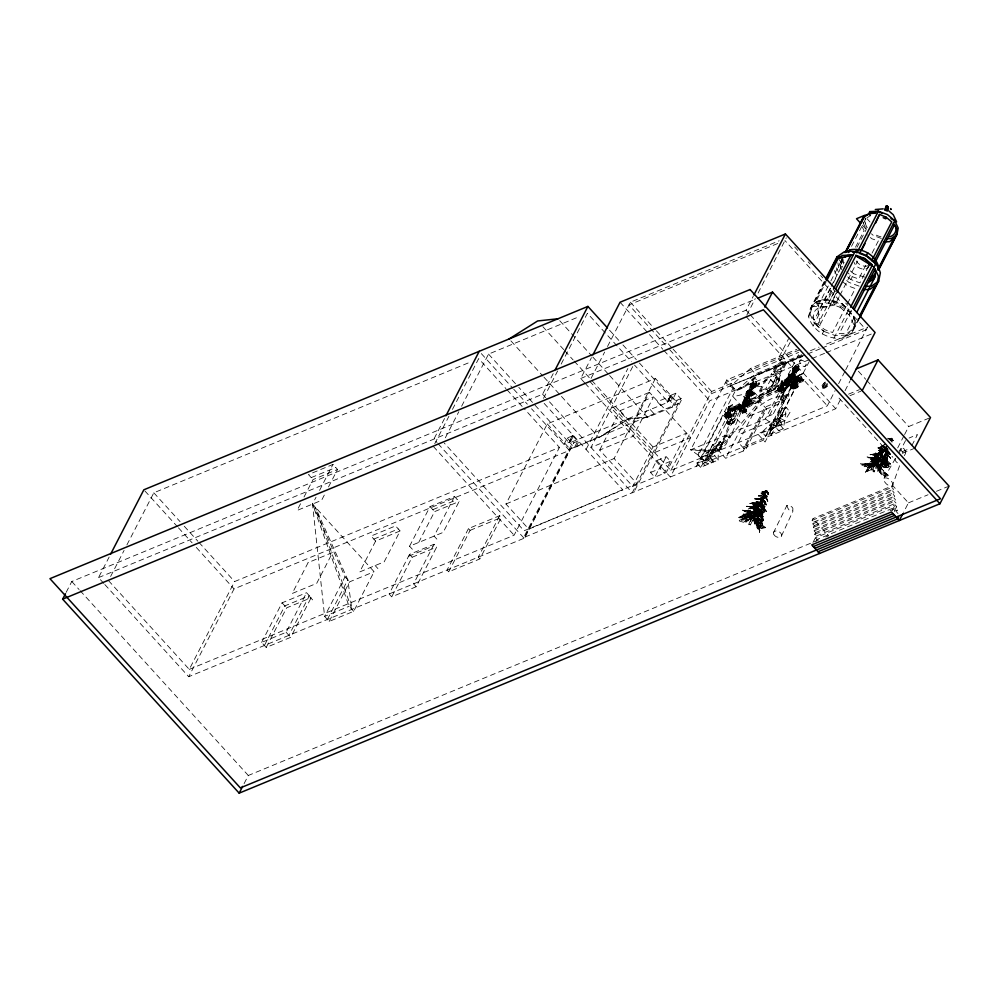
<?xml version="1.0" encoding="UTF-8"?>
<svg xmlns="http://www.w3.org/2000/svg" width="999" height="999" viewBox="0 0 999 999"><rect width="100%" height="100%" fill="white"/><g stroke="black" fill="none" stroke-linecap="round" stroke-linejoin="round"><path stroke-width="0.75" stroke-dasharray="5 3.75" d="M754.52 519.443L754.52 515.521M718.169 460.064L718.244 450.049L722.227 444.018L720.291 441.57L712.874 444.63L708.89 450.661L696.965 463.074L700.399 467.395L718.169 460.064L714.735 455.744L716.295 447.602L720.291 441.57M878.87 469.642L879.595 460.039L877.284 458.416L872.439 457.23L879.595 460.039L881.892 464.523L881.13 463.886L881.692 468.181L880.469 467.02L879.595 460.039L867.045 456.918L871.877 459.952L875.986 459.115M879.832 471.578L879.857 469.505M759.29 526.86L759.565 532.467L757.592 524.425L755.182 520.142L756.305 525.874L757.592 524.425L753.583 516.595L754.332 522.215L754.819 518.968L754.07 520.854M756.343 515.109L756.43 511.638M794.355 387.799L788.248 381.206L788.636 380.07L803.933 379.62L803.046 381.343L732.092 410.901L728.396 406.843L728.771 406.131L732.529 410.052L736.275 408.579L735.901 409.29L732.092 410.901L733.641 407.804L802.234 373.751L801.023 376.111L732.529 410.052M770.004 434.24L770.192 428.633A3.609 2.398 27.3 0 1 770.454 425.112A3.609 2.398 27.3 0 1 775.249 426.548L778.558 430.706M886.163 463.136L886.325 467.569L884.977 461.301L883.241 457.954L883.99 462.437L884.977 461.301L882.092 455.194L882.592 459.59L882.979 457.043L882.404 458.529M762.412 516.196L763.261 520.666L760.664 516.658L761.138 514.572L757.592 508.853L761.151 510.926L758.116 509.527M878.021 466.945L878.208 463.099M887.462 455.407L887.162 461.101L885.201 456.643L885.676 455.594L884.19 449.687L878.034 447.652L879.957 449.213L880.981 448.988C887.412 450.112 891.058 462.874 883.628 449.562M761.613 520.666L762.612 525.749L759.527 521.166L760.064 518.781L755.831 512.237L749.6 514.235L747.452 513.311L751.947 511.813L755.706 512.487L757.155 517.22L757.13 514.223L756.767 516.021M890.271 439.448L890.571 440.172L891.258 438.149L893.356 440.696L891.283 438.274M756.468 513.011L760.152 514.722L755.831 512.237L755.469 522.127M761.213 505.656L761.5 501.798L761.213 505.656L760.589 504.233L762.212 499.9L759.715 501.848L762.212 499.9L762.774 503.596L762.274 499.775L759.252 502.222L762.062 500.362L762.387 505.157L761.588 504.345L762.274 499.775L760.676 504.158L756.68 507.155L754.782 506.193M764.984 493.256L765.034 492.544M882.866 459.215L885.114 463.199L885.226 461.838L887.274 464.223L890.584 463.973C889.222 464.048 876.335 448.851 884.702 457.53L883.915 457.267L890.584 463.973L885.301 460.901L882.154 455.069L882.604 460.527L882.579 455.844M753.271 514.51L753.546 511.163L751.96 512.624L749.799 512.537L750.087 513.823L749.325 513.748L753.646 516.483L755.843 516.246L754.769 515.646L755.444 513.811L753.908 513.848L753.646 516.483L753.271 514.51L750.411 512.712M760.676 504.158L762.062 508.878L761.588 504.345L762.062 508.878L759.877 506.78L760.064 504.483L759.178 504.945L760.202 501.885M889.572 438.436L890.571 438.798L890.871 440.971L891.058 440.172M756.38 514.822L756.53 513.299M758.041 511.126L758.166 509.777M877.122 460.564L877.472 464.148L883.79 471.053L882.779 470.954L877.397 464.073L872.027 463.211L873.526 464.198L877.759 464.298L878.121 462.425L874.1 456.905L872.002 458.903L877.472 464.148L872.065 467.894L876.273 464.46M758.366 512.175L758.678 510.589L763.261 520.666L761.55 513.911L757.592 508.853L757.13 517.494M885.214 450.037L886.038 449.238L886.313 452.51L885.326 452.984L885.901 447.814L885.052 450.774L885.976 449.887L885.626 456.918L886.787 454.046M752.609 380.045C753.82 375.137 761.775 383.454 758.466 385.139C756.206 386.351 750.349 380.607 754.582 378.571M782.529 399.9L780.419 407.23L763.411 440.184L743.693 448.326L764.947 407.155L782.529 399.9L784.19 401.723L749.013 416.246L739.51 405.794L736.313 409.752L733.141 414.885L718.643 450.599L759.602 401.298L766.608 408.978L745.354 450.149L725.636 458.291L718.194 450.112L690.721 449.8L726.785 379.932L801.46 349.101M878.308 469.692L881.43 474.825L881.605 473.089L884.465 476.211L889.16 475.986L882.779 470.954L889.16 475.986L881.717 471.915L877.347 464.385L877.909 471.353L877.921 465.384M755.581 512.724L751.598 516.508L755.506 512.574L750.786 512.325L747.389 512.937L755.581 512.724L749.075 514.535L741.37 514.885L745.529 516.67L752.572 513.561L747.564 516.683L748.875 515.422M763.76 499.013L763.074 497.589L761.363 497.552L763.76 499.013L763.049 497.889L762.774 498.813L760.701 497.864L762.774 498.813M771.066 430.382L778.333 423.788L782.692 415.359L781.43 409.24L777.397 423.701L784.802 420.641L786.25 407.255L781.43 409.24L765.471 436.113L762.162 431.955L775.074 419.742L777.397 423.701L765.471 436.113L783.241 428.771L784.802 420.641L790.097 412.3L786.25 407.255L779.457 417.932L737.637 435.04M885.326 452.984L885.976 449.887M764.472 497.714L764.759 498.364L764.46 495.541L762.649 498.426L761.775 498.426L764.31 495.492L763.586 499.85C761.937 496.865 766.408 495.005 764.647 495.941M887.462 456.143L887.611 454.77C882.479 450.312 886.625 449.65 881.38 454.87L881.618 453.196L878.833 455.969L878.77 454.42L883.778 451.923L887.462 456.143L885.039 452.609M762.749 493.456L762.574 494.942C767.382 493.369 764.51 494.992 760.788 492.969L762 494.043L764.173 494.105L764.372 493.019L766.882 491.371L764.959 490.859L766.658 491.545L762.574 494.942L764.148 492.669C766.97 490.971 767.344 490.521 764.872 492.744L766.245 491.533L763.985 491.745L766.583 491.433L764.51 491.471L762.749 493.456L763.686 493.344M754.769 522.365L754.57 524.088L753.371 516.933L759.939 523.114L753.333 517.082L758.216 524.275L765.646 527.647L761.238 528.346L758.229 525.474L758.241 527.26L754.769 522.365L753.983 518.044M879.432 459.428L879.295 460.614L881.593 456.955C880.619 454.857 876.26 457.742 874.625 458.304L875.798 458.691L881.468 456.406L879.432 459.428L876.011 461.65L881.468 456.406M877.859 460.239L870.778 462.262L866.87 464.672L871.415 465.621L874.262 462.774L879.844 459.552L877.222 464.21L879.969 460.189C878.895 457.767 873.838 460.839 871.915 461.413L873.288 461.863L879.844 459.552L878.97 459.128M882.005 454.195L882.242 452.697M761.226 504.383L763.673 505.556L764.397 507.242L766.545 507.679L760.152 503.896L754.944 503.533L753.234 504.782L749.462 503.683C754.033 501.56 768.194 506.456 761.113 503.746L757.492 505.044L755.719 507.942L757.567 507.629L760.264 503.683L758.141 502.559L759.527 503.796M888.685 451.273L890.621 454.695L888.099 454.07L888.361 452.397M766.37 498.201L767.806 501.186L764.397 495.666L765.084 497.377M886.076 447.115L885.489 450.524L886.538 447.452M885.988 449.737L886.75 452.884L887.174 450.399M842.482 258.291L841.595 263.199L843.081 266.371M762.649 498.426L760.826 501.323L762.861 500.524L763.91 496.928L764.01 498.788M760.464 503.284L762.649 507.217L762.649 510.314L760.464 503.284L764.472 507.567L760.464 503.284L761.163 508.366L761.65 507.692M886.363 451.311L886.837 448.851L887.399 451.423L890.621 454.695L888.123 451.098M811.4 308.554L810.464 313.311L814.135 320.217L830.569 288.374M859.752 317.832L852.035 332.779L844.779 337.837C829.769 340.684 813.036 331.83 808.641 316.858L810.314 308.554L824.337 281.368M808.641 316.858L811.712 305.844L818.968 300.786C833.978 297.939 850.711 306.793 855.107 321.765L853.433 330.07L846.178 335.127L844.779 337.837M811.126 309.927L811.75 306.83L825.037 281.069M841.857 269.693L840.134 266.034L841.445 259.503L842.619 267.195M842.282 259.503L842.07 260.677M852.035 332.779L855.107 321.765M763.261 498.551L762.861 500.524L763.91 496.928L760.826 501.323L763.91 496.416M761.138 514.572L760.376 515.859L757.592 508.853L759.64 512.762L758.978 512.237L759.54 516.071L758.466 515.097L757.592 508.853L754.607 513.761L755.656 513.523L757.592 508.853M880.831 448.389L884.402 450.711L883.753 453.946L884.44 453.608L885.151 457.642L885.676 455.594L887.162 461.101L885.576 453.371M767.157 493.231L766.832 490.946L768.443 495.654L766.708 491.183L769.068 493.406L766.832 490.946L768.443 495.654L768.219 492.832L766.708 491.183L767.494 494.23L767.332 492.407M761.5 501.798L759.577 506.705L759.415 505.107M795.266 387.187L794.555 385.589L792.956 385.065M885.663 452.822L886.101 450.849M760.339 522.365L760.739 520.641M766.345 496.366L767.282 497.09L766.907 495.779L764.622 494.567L766.608 496.903L764.772 494.942L766.907 495.779L764.772 494.942M879.944 455.107L880.269 453.671M761.35 517.707L761.7 516.196M750.611 519.792L750.249 521.253L753.783 517.07C752.771 514.298 746.802 517.282 744.555 517.682L746.028 518.256L753.708 516.358L750.611 519.792L745.841 522.015L750.624 517.744L753.708 516.358M760.289 501.336L761.475 501.111L756.68 507.155L758.079 506.106M753.683 517.657L752.784 521.041L755.369 517.957L757.542 525.986L755.768 512.362L752.497 517.957L753.683 517.657L755.768 512.362L760.589 518.056L762.612 525.749L760.064 518.781L757.579 515.234L759.178 520.242L760.064 518.781M753.808 519.492L754.245 517.869M882.229 457.455L882.567 456.181M883.066 452.16L880.369 451.985L876.66 453.296L877.684 453.558L875.261 454.907L874.537 457.629L878.183 456.431L878.77 454.42L874.537 457.629L878.383 453.733L883.778 451.923L880.319 449.538L880.019 450.287M878.034 453.871L882.03 455.319L877.846 456.555L878.471 456.019L874.587 455.819L875.723 454.957L882.03 455.319L875.349 453.047L882.03 455.319M882.641 453.521L882.954 452.335M885.501 446.928L884.902 449.15L886.85 448.301M707.467 459.353L729.832 415.971L729.07 412.949L707.13 455.469C710.714 462.212 699.937 460.639 696.965 463.074L707.167 459.74L710.564 457.467L716.295 447.602L718.244 450.049L701.086 457.18L690.721 449.8L765.396 418.956L800.049 351.81M731.78 414.597L729.158 415.671L728.146 418.069L725.037 414.66L725.774 413.224L729.27 411.838L732.13 415.297L731.393 416.72L728.146 418.069M746.216 409.765L743.581 410.851L742.569 413.249L739.46 409.827L740.197 408.404L743.706 407.018L746.565 410.477L745.828 411.9L742.569 413.249M750.499 399.525L747.751 396.803L747.015 398.239L750.112 401.66L750.861 400.224L750.499 399.525L747.876 400.599L746.852 403.421L743.181 399.4L747.514 391.945L750.049 391.071L746.44 398.052M784.627 389.223L782.005 390.309L780.993 392.694L777.884 389.285L778.621 387.849L782.13 386.463L784.989 389.922L784.252 391.358L780.993 392.694M785.451 379.608L784.327 382.205L788.086 386.388L791.358 384.627L791.745 382.492L789.11 383.579L788.099 385.964L784.989 382.555L789.297 374.213M755.656 513.523L754.807 516.508L757.117 513.811L758.853 520.904L758.466 515.097L758.853 520.904L756.118 515.496M886.051 448.414L888.049 450.624L885.901 447.814L886.987 452.36L885.626 456.918L885.264 453.583L886.313 452.51M871.877 459.952L873.376 461.301L879.595 460.039L876.223 468.456L878.933 465.509L880.793 473.526L880.469 467.02L880.793 473.526L877.746 467.37M786.925 505.407C790.072 517.619 798.713 506.218 786.925 505.407L773.676 532.23M749.038 395.129L751.847 393.968L752.322 391.883L750.062 392.807L749.013 395.479L746.053 392.22L749.725 390.147L752.684 393.394L749.013 395.479M753.346 386.788L747.739 397.265L745.104 398.351L747.564 393.594L750.187 392.507L751.31 389.897M792.557 372.864L788.973 380.244L786.35 381.318L788.86 384.078L791.483 382.992M788.86 384.078L792.719 376.398L794.979 375.462L790.521 385.389L793.631 388.798L796.877 387.45L797.264 385.314M790.521 385.389L793.768 384.041L794.505 382.605L798.176 386.638L793.98 388.511L790.871 385.09L794.13 383.753L798.451 374.987M760.589 510.988L763.423 512.962L762.687 511.713L764.585 512.462L765.359 510.102L761.787 509.478L765.359 510.102L762.187 510.876L757.879 507.742L761.987 509.727C737.824 502.235 760.264 505.856 761.238 512.287L758.628 508.279M753.845 506.368L755.981 505.506L758.94 508.666L753.758 507.192L753.845 506.368L751.835 507.692M895.466 458.391L884.028 478.246C883.166 482.355 888.273 486.6 892.219 486.188L900.636 462.812M761.113 503.746L756.48 505.007L757.766 503.871L753.958 504.695L754.944 503.533L749.462 503.683L754.944 502.497L758.266 502.972M757.592 524.425L756.618 526.96L759.565 532.467L758.453 523.826L753.583 516.595L758.691 520.279L754.233 517.557M787.424 385.202L780.132 399.45L781.38 400.824A6.868 2.522 -42.3 0 0 787.15 398.451L789.023 394.792L788.311 394.006L793.431 384.103L792.894 383.516A4.258 1.536 -41.8 0 0 791.782 381.805A4.258 1.536 -41.8 0 0 787.424 385.202L780.132 399.45A6.868 2.522 -42.3 0 0 785.888 397.078L794.954 379.295L796.653 378.596L794.492 382.38M884.977 461.301L884.202 463.274L886.325 467.569L885.589 460.776L882.092 455.194L885.751 457.917L882.554 455.931M704.944 465.522L701.498 461.201L708.616 464.011L704.919 460.676L708.89 450.661L716.295 447.602L707.167 459.74L711.937 462.637M775.786 377.46L776.173 376.498A3.571 1.311 -42.3 0 0 774.662 375.724A3.571 1.311 -42.3 0 0 771.328 378.496L765.883 388.549L768.93 391.895L774.4 389.647L778.995 380.744L775.786 377.46L778.995 380.744M778.833 380.806L779.22 379.845A3.571 1.311 -42.3 0 0 777.709 379.083A3.571 1.311 -42.3 0 0 774.387 381.843L768.93 391.895M781.967 416.283L779.457 417.932L779.932 424.612L757.629 433.828L765.072 442.008L782.08 409.041L784.277 400.761A28.172 10.327 -42.3 0 0 750.124 414.872L742.644 425.337L725.636 458.291M757.392 528.409L758.116 526.585M884.615 455.469L885.239 453.896M761.725 504.258L762.324 502.772M895.116 458.653C894.542 461.151 898.101 464.348 900.461 463.236M900.324 448.551C908.228 463.673 905.993 440.397 899.025 451.086M884.752 464.398L885.339 462.974M802.821 373.913L803.508 372.265M886.75 452.884L887.137 452.01L888.099 454.07M781.418 536.151L793.094 510.801M758.179 512.187L758.703 511.076L753.895 506.343L753.546 509.128L755.719 509.54L756.018 511.875L759.327 512.724L756.143 511.688M761.163 508.016L761.563 507.18M750.349 524.975L766.92 490.684L748.663 524.038L750.349 524.975L748.663 524.038M886.288 446.478L872.951 470.866L874 472.028L886.762 446.74M765.072 409.615L743.268 451.011M761.65 496.191L762.699 496.441L765.022 494.455L758.391 495.891L761.65 496.191L763.174 494.88M729.595 424.962L726.373 422.552L733.166 409.078A4.258 1.561 -42.3 0 1 737.612 405.007A4.258 1.561 -42.3 0 1 739.135 406.618L741.108 408.778L734.103 422.34L731.63 424.125A5.582 2.048 -42.3 0 1 729.595 424.962M741.108 408.778A4.258 1.561 -42.3 0 0 739.585 407.18A4.258 1.561 -42.3 0 0 735.139 411.238L728.308 424.775L726.373 422.552L730.631 420.192L728.308 424.775L726.373 422.552M793.431 384.103A4.258 1.561 -42.3 0 0 791.907 382.492A4.258 1.561 -42.3 0 0 787.462 386.563L782.492 396.416L783.216 397.202L781.38 400.824M877.597 463.911L875.299 468.444L875.199 467.382L871.378 470.079L871.353 468.256L879.245 462.425L881.505 462.987L888.298 467.607L883.566 467.07L882.879 465.659L877.597 463.911L869.804 464.647L880.531 464.235L888.298 467.607L882.879 465.659L885.176 467.782L880.781 465.896L881.218 467.033L877.597 463.911L867.569 468.606M746.79 315.172L755.269 298.589M758.091 293.057L786.313 237.812M589.622 381.168L670.866 470.442L827.334 405.831L835.102 390.621M838.623 383.716L844.979 371.278M845.691 369.892L867.557 327.098L824.737 344.78M66.159 592.37L71.778 581.505L755.219 299.263M103.771 583.366L98.526 577.609L109.141 557.03M110.614 576.485L124.076 550.424M126.898 544.93L153.821 492.794L471.478 361.613M108.491 580.606L189.273 669.38L234.603 581.568L559.452 447.415L523.776 408.216M104.82 584.527L188.724 676.723L234.053 588.911L569.418 450.424L531.518 408.778M300.549 503.758L297.078 510.464L321.591 500.349L325.05 493.631M304.008 497.04L313.024 479.582L337.525 469.468L332.954 464.435L308.454 474.562L313.024 479.582M353.683 611.313L349.113 606.293L312.512 504.033L374.113 571.728L353.683 611.313L329.183 621.44L324.6 616.408L312.512 504.033L316.046 497.202M319.568 490.384L332.954 464.435M328.521 486.925L337.525 469.468M261.626 642.419L282.068 602.822L306.568 592.707L311.139 597.727L290.709 637.325L266.196 647.439L261.626 642.419L286.126 632.305L306.568 592.707M264.41 645.479L284.84 605.881L309.34 595.766L288.911 635.352M266.196 647.439L286.638 607.854L311.139 597.727M312.512 504.033L345.042 576.823L324.6 616.408L349.113 606.293M327.385 619.467L347.814 579.87L315.297 507.092L351.885 609.353L347.814 579.87M244.093 783.628L248.301 775.474L812.861 542.332M329.183 621.44L349.613 581.843L374.113 571.728M375.624 541.071L359.677 571.952L384.178 561.838L400.124 530.944L395.554 525.924L371.041 536.038L375.624 541.071L400.124 530.944M444.518 418.531L433.891 439.11L437.025 442.545M434.752 443.718L448.926 416.271M452.46 409.415L478.658 358.641L505.944 388.623M445.342 437.799L458.791 411.725M461.625 406.243L488.536 354.108L579.045 316.72M409.59 546.203L430.02 506.605L454.52 496.478L459.103 501.51L443.156 532.392L409.59 546.203L412.362 549.25M409.528 554.383L389.098 593.98L391.695 596.84L416.196 586.725L436.638 547.127L434.028 544.268L409.528 554.383L412.137 557.242L391.695 596.84M418.656 542.507L434.59 511.625L459.103 501.51M454.52 496.478L434.09 536.076L436.863 539.135M434.028 544.268L413.598 583.866L416.196 586.725M468.481 528.583L447.077 570.042L448.701 571.815L479.857 558.941L501.261 517.482L499.65 515.709L468.481 528.583L470.092 530.357L448.701 571.815M98.526 577.609L542.582 394.23L553.196 373.651M543.468 398.351L557.642 370.916M561.176 364.048L587.387 313.286L631.405 361.65M499.65 515.709L478.246 557.167L479.857 558.941M655.406 378.484L614.085 458.541L636.937 483.666L528.783 529.145L505.944 504.008L547.265 423.951L655.406 378.484L678.246 403.621L570.104 449.088L524.1 538.236L188.724 676.723M584.827 383.017L580.706 378.484L591.445 357.692M591.058 378.396L604.645 352.06M607.504 346.516L630.369 302.21L779.17 240.771M189.273 669.38L514.123 535.227L559.452 447.415M572.752 435.751L567.245 438.024L563.948 444.405L569.467 442.132L572.752 435.751L577.684 441.171L574.4 447.552L569.467 442.132M572.165 435.989L568.868 442.382L518.793 387.35M573.289 436.326L569.992 442.719L667.657 402.385L670.903 396.091M576.098 446.853L579.395 440.459L572.177 443.444L523.563 537.637L835.726 408.728L840.733 399.026M525.262 536.938L573.876 442.744M586.076 449.463L627.859 368.519M632.742 366.546L590.996 447.44L629.133 431.693L649.437 392.332L690.684 437.662L652.559 453.409L611.313 408.079L649.437 392.332M599.7 450.062L620.017 410.701L653.558 396.853L633.241 436.213L599.7 450.062L632.729 486.338L666.258 472.49L686.575 433.141L653.034 446.99L632.729 486.338M667.657 402.385L667.12 401.798L670.366 395.517L675.873 393.231L680.806 398.651L632.242 492.757L546.703 398.763M670.966 395.267L667.719 401.561L634.515 365.072M667.12 401.798L672.627 399.525L675.873 393.231M672.052 407.217L675.299 400.936L682.517 397.952L633.94 492.057M676.997 400.224L673.751 406.518L647.639 417.307L627.31 419.48L598.813 437.475L560.801 395.704M670.491 461.301L660.963 465.234L654.795 477.197L650.536 472.515L656.718 460.564L666.233 456.63L670.491 461.301L664.31 473.264L660.064 468.581L666.233 456.63M580.706 378.484L746.066 310.202L753.221 296.341M670.866 470.442L711.613 391.496L731.493 383.291L726.785 379.932M808.978 359.79L709.715 400.774L670.366 477.01L585.864 384.14M730.082 386.001L731.493 383.291M702.472 459.74L698.401 455.257L733.054 388.112L734.315 390.846L743.543 387.038L758.328 373.826L801.985 355.794L804.095 357.667M696.403 466.271L735.751 390.035L725.374 382.654L798.613 352.41M729.332 406.318L728.845 408.666L731.355 411.413L728.895 416.183L726.385 413.424L728.845 408.666L731.468 407.58L732.592 404.97M727.722 413.124L731.33 406.143L728.783 407.018L724.462 414.473L728.134 418.494L734.24 416.071L739.135 406.618M728.308 412.887L728.671 412.175L732.329 416.196L731.967 416.908L728.308 412.887L724.462 414.473L728.496 417.782L732.329 416.196M728.396 406.843L732.604 404.545M725.037 414.66L728.283 413.311L729.27 411.838M728.446 415.696L731.156 409.977L734.065 409.066M735.701 408.391L734.964 409.815L731.355 411.413L732.442 409.727M728.134 418.494L728.496 417.782L725.436 413.499L728.671 412.175M730.544 420.079L728.296 424.45L731.28 424.2L734.103 422.34L732.13 420.179L726.66 422.652L728.908 418.281L730.544 420.079L736.213 418.244M731.705 411.163L728.596 407.742L731.855 406.406L734.964 409.815L731.518 415.097L728.895 416.183M756.618 385.776L752.946 387.849L749.987 384.603L750.361 383.891L753.321 387.137L756.618 385.776L753.671 382.517L750.049 390.159L747.776 391.096L749.799 393.319L752.072 392.382L756.143 385.626M743.418 396.366L747.614 401.111L750.074 396.341L746.528 392.37L748.039 390.584L750.062 392.807M750.836 384.028L750.237 386.326L752.259 388.549L754.52 387.612L752.497 385.389L750.237 386.326L747.776 391.096M747.115 391.77L747.489 391.059L751.148 395.08L754.994 393.506L750.786 395.804L746.902 391.645L749.7 390.497L753.683 394.742L750.074 396.341L753.683 394.742L754.42 393.319M751.598 383.816L752.21 382.617M746.852 403.421L750.686 401.835L747.027 397.814L747.389 397.103L751.061 401.123L746.865 402.997L743.756 399.588L744.492 398.151L747.751 396.803L750.861 400.224L747.602 401.573L744.492 398.151L745.366 397.852L747.876 400.599M748.051 391.246L747.564 393.594M752.509 382.829L753.121 381.643M743.094 407.767L738.898 409.652L725.049 436.476L726.91 435.714L729.957 437.987L729.045 434.827L730.069 437.774L745.754 401.311L743.219 402.197L738.898 409.652L742.557 413.673L746.765 411.376L743.106 407.342L739.872 408.678L742.931 412.962L742.557 413.673M742.831 402.023L743.206 401.311L746.865 405.332L746.49 406.044L742.831 402.023L747.04 399.725M743.768 401.498L743.281 403.833L745.791 406.593L743.331 411.351L740.821 408.603L743.281 403.833L745.903 402.759L747.027 400.149M746.528 392.37L749.337 391.208L750.299 389.66L754.058 394.031L750.798 395.379L747.689 391.958L750.948 390.609M741.72 408.204L743.531 404.707L745.142 406.481L743.343 409.977M746.053 392.22L751.323 389.473M743.106 407.342L742.732 408.067L746.403 412.088M743.431 406.83L745.242 403.334L743.543 404.033L741.745 407.53L760.851 399.612M739.46 409.827L742.719 408.491L743.706 407.018M747.165 400.624L749.887 394.905L752.784 393.993M755.706 384.44L756.318 383.254M755.381 385.851A2.148 1.424 27.3 0 0 753.159 383.241A2.148 1.424 27.3 0 0 751.935 385.389A2.148 1.424 27.3 0 0 755.381 385.851L755.993 384.652A2.148 1.424 27.3 0 0 753.77 382.055A2.148 1.424 27.3 0 0 752.547 384.203A2.148 1.424 27.3 0 0 755.993 384.652M751.161 394.655L750.424 396.091L747.314 392.669L750.574 391.333M750.137 403.559L749.4 404.995L745.791 406.593L746.877 404.907M747.614 401.111L750.237 400.025L752.697 395.254L750.187 392.507M746.141 406.343L743.031 402.922L746.29 401.573L749.4 404.995L745.953 410.277L743.331 411.351M750.686 401.835L751.061 401.123M746.49 406.044L750.699 403.746M759.302 391.283L766.508 377.322L767.232 378.122L760.014 392.083L759.302 391.283L774.225 385.127L781.43 371.166L782.155 371.953L774.949 385.914L760.014 392.083M790.184 342.345L780.094 361.039L778.209 358.803L788.536 338.798M775.699 365.522L770.753 375.087L782.829 370.105L787.774 360.527M773.713 371.628L776.448 366.333A4.608 1.686 -42.3 0 1 781.255 361.938A4.608 1.686 -42.3 0 1 782.904 363.673L783.616 364.46L780.881 369.755L774.437 372.415L773.713 371.628L780.169 368.968L782.904 363.673M739.51 405.794L759.602 401.298L738.361 442.457L745.354 450.149M774.437 372.415L777.16 367.12A4.608 1.686 -42.3 0 1 781.98 362.724A4.608 1.686 -42.3 0 1 783.616 364.46M775.948 377.385L771.353 386.288L774.4 389.647M825.549 280.969L813.71 303.896L819.417 299.925L827.971 299.563L832.841 290.122M768.306 392.482L773.551 382.667A4.183 1.536 -42.3 0 1 777.921 378.671A4.183 1.536 -42.3 0 1 779.407 380.244L774.612 389.872L754.844 398.126M839.185 296.703L834.952 304.92L819.904 308.254L815.621 302.123L826.223 281.593M783.141 367.595L786.825 360.452M810.314 308.554L817.569 303.496L818.968 300.786M810.039 314.148L814.41 323.464L820.216 324.45L817.519 306.818L830.144 282.355M830.843 280.994L842.07 259.253M840.134 266.034L843.081 260.314L844.167 262.6M781.255 381.481L781.63 380.756L785.289 384.79L784.914 385.502L781.255 381.481L785.464 379.17M851.535 246.316L865.758 218.744M782.192 380.944L781.705 383.291L784.203 386.039L781.755 390.809L779.245 388.062L781.705 383.291L788.623 380.494L794.38 386.913L797.002 385.826L801.535 378.821M819.904 308.254L830.506 287.712M831.205 286.351L842.519 264.435L839.098 259.54M833.428 282.842L837 275.924L833.466 268.756M780.569 387.762L784.178 380.769L781.643 381.643L777.322 389.098L780.981 393.131L784.827 391.546L781.156 387.512L781.53 386.8L785.189 390.821L773.488 413.511L769.642 415.097L781.355 392.407L785.189 390.821M777.884 389.285L781.143 387.937L782.13 386.463M813.011 326.186L831.955 289.485M788.361 374.737L788.735 374.026L792.394 378.059L792.02 378.771L788.361 374.737L792.569 372.44M792.644 368.181L796.315 366.109L799.275 369.355L798.913 370.067L795.604 371.441L792.644 368.181L796.315 366.109M781.305 390.322L784.015 384.615C785.214 381.718 790.009 387.088 789.61 383.391C789.135 381.993 785.876 381.718 786.787 383.691M786.35 381.318L788.81 376.561L791.433 375.474L793.943 378.234L795.666 376.286M855.494 247.215L864.035 230.669L861.35 224.925M801.173 379.545L798.064 376.123L791.695 378.708L789.185 375.949L790.696 374.175L792.719 376.398M793.493 367.607L792.894 369.917L794.917 372.14L792.457 376.898L790.434 374.675L792.894 369.917L795.154 368.981L796.29 366.458M794.03 376.973L791.121 377.872L787.824 384.453L784.203 386.039L785.301 384.365M794.255 367.395L794.867 366.208M787.674 381.019L791.283 374.038L788.748 374.912M795.167 366.408L795.778 365.222M857.03 247.265L866.245 229.42L865.059 221.728M784.989 382.555L788.248 381.206L789.235 379.732L791.745 382.492M817.569 303.496L828.471 303.047L834.914 290.572M792.382 373.726L788.711 375.811L792.707 373.738L795.154 368.981L797.177 371.203L794.729 375.961L792.457 376.898M834.952 290.959L817.919 323.976L824.537 329.595L832.567 332.542L846.765 305.032M789.185 375.949L791.995 374.787L792.956 373.239L794.979 375.462M791.683 376.348L789.872 379.845L791.495 381.618L793.293 378.122L789.922 374.525M784.914 385.502L789.123 383.204L784.927 385.077L781.817 381.655L785.077 380.319L788.835 384.54L792.095 383.191L788.985 379.782L785.738 381.118L786.613 380.819L789.11 383.579M796.003 370.367L794.917 372.14L798.064 370.641L798.8 369.218M788.461 385.676L784.427 382.367L785.401 381.406L788.461 385.676L788.086 386.388L803.933 379.62L788.261 380.781M836.063 293.231L829.045 306.83A18.981 12.575 27.3 0 0 813.536 314.198A18.981 12.575 27.3 0 0 824.163 331.156M820.216 324.45L836.625 292.994M798.363 368.032L798.975 366.833M794.255 376.86L793.88 377.572L797.552 381.606L802.11 379.008L797.901 381.306L794.242 377.285L794.605 376.573M798.039 369.43A2.148 1.424 27.3 0 0 795.816 366.833A2.148 1.424 27.3 0 0 794.592 368.981A2.148 1.424 27.3 0 0 798.039 369.43L798.651 368.244A2.148 1.424 27.3 0 0 796.428 365.634A2.148 1.424 27.3 0 0 795.204 367.782A2.148 1.424 27.3 0 0 798.651 368.244M790.871 385.09L791.608 383.666L795.117 382.28L797.976 385.739L797.239 387.162L794.13 383.753M792.232 383.866L795.179 376.76M791.87 384.153L794.33 379.395L797.314 378.022L798.438 375.412M792.794 383.079L794.605 379.583L796.29 378.883M796.228 376.473L795.866 377.185L792.195 373.164M794.929 379.97L793.131 383.466L796.877 387.45M793.206 383.853L796.815 376.86L794.267 377.747L790.921 384.228L793.98 388.511L789.947 385.202L795.117 382.28M791.782 386.8L770.192 428.633L775.249 426.548L796.84 384.715L791.645 386.863L794.193 385.851M793.556 383.566L797.165 376.573L794.63 377.46M792.956 373.239L788.935 374.925L792.045 378.346L798.089 375.274M839.897 295.329L857.567 261.101M795.391 382.679L797.202 379.17L798.825 380.956L797.015 384.453M797.564 378.883L795.753 382.38L797.364 384.165M793.93 386.426L796.64 380.706L799.55 379.795M794.292 386.126L797.002 380.419L799.899 379.508M794.38 386.913L798.288 380.169M793.631 388.798L794.642 386.401L797.614 385.027M788.636 380.07L794.729 386.613L797.926 380.457M789.947 385.202L793.618 389.223L794.992 386.113L792.482 383.366L791.608 383.666L794.717 387.075L797.976 385.739L794.867 382.317M822.239 334.028L823.651 331.318L814.41 323.464M794.342 388.224L790.309 384.902L793.968 388.936L794.342 388.224L791.283 383.941L792.132 383.653M868.543 266.233L859.952 282.867L850.823 279.508L853.77 273.801L850.349 270.891M771.066 435.427L809.028 361.888M794.729 386.613L797.352 385.539L799.812 380.769L797.314 378.022L794.854 382.779L786.925 385.976M800.449 380.544L797.339 377.135L794.08 378.471L796.84 382.142L800.449 380.544L801.186 379.121M797.452 387.637L797.814 386.925L794.155 382.904L793.78 383.616L797.452 387.637L793.618 389.223M793.968 388.936L798.176 386.638M853.708 324.475L849.337 315.16L840.097 307.305L841.495 304.595M865.758 265.309L858.703 278.983L852.284 276.686L846.59 271.84M872.04 253.134L878.333 240.946L871.852 238.773L867.294 234.902M847.477 303.659L855.281 288.536L847.252 285.589L841.732 280.894M833.878 338.299L849.312 308.391M851.273 310.352L839.197 333.741L847.227 333.079L852.509 329.62L858.191 318.606M849.337 315.16L851.435 311.076M847.552 330.182L855.269 315.234M749.75 524.025L748.963 523.913M859.115 317.994L854.232 327.422L855.544 320.904L852.122 313.586M845.029 390.709L850.074 380.931M812.974 542.507L816.308 536.026L814.747 534.303L815.659 532.542L814.098 530.819L815.009 529.058L813.436 527.335L814.347 525.574L812.786 523.851L813.698 522.077L812.137 520.367L813.049 518.593L892.781 485.664L908.441 502.872L903.533 512.375M816.058 541.283L816.97 539.51L896.702 506.593L895.141 504.87L815.396 537.799L816.97 539.51M874.013 470.854L873.238 470.741M897.689 447.914L903.895 435.889M904.582 434.553L908.728 426.536L930.494 417.545M905.531 440.584L899.137 452.972L910.414 448.314M904.37 455.656L905.681 453.134M911.837 445.566L917.519 434.553L909.065 438.037M812.137 520.367L891.87 487.437L892.781 485.664M812.786 523.851L892.532 490.921L893.443 489.148L891.87 487.437M813.436 527.335L893.181 494.405L894.093 492.644L892.532 490.921M814.098 530.819L893.83 497.889L894.742 496.128L893.181 494.405M814.747 534.303L894.492 501.386L895.404 499.612L893.83 497.889M892.095 510.751L896.053 503.096L894.492 501.386M894.43 511.001L896.702 506.593M890.097 510.701L895.791 508.354L897.364 510.077L896.453 511.838L898.014 513.561M890.134 438.636L891.807 439.76L889.235 438.374M756.68 507.155L761.038 501.61L757.379 504.795M872.826 469.055L874.475 466.083M889.884 439.985L890.771 438.374L888.698 439.148M886.013 447.215L884.902 449.15L887.174 446.341M873.426 465.234L877.259 461.038L875.349 463.998L873.426 465.234L877.259 461.038L871.415 465.621L874.325 463.698M877.646 460.489L879.257 457.817L874.275 462.05L870.291 461.376L873.65 459.09L879.744 457.092M760.564 507.442L761.288 506.256M868.88 466.483L865.334 472.227L870.629 469.942L871.353 468.256L865.334 472.227L871.54 466.221L866.782 466.208L870.828 465.159M710.826 453.846L716.121 445.504L723.526 442.445L718.244 450.786M712.462 452.597L717.257 445.03L726.91 435.714L721.228 444.23M777.397 423.701L782.692 415.359L790.097 412.3M882.542 460.976L883.74 461.838L879.719 459.79L881.268 458.279L879.557 457.817L880.181 459.078L878.596 458.529L879.345 459.727L882.329 459.365L881.393 455.569L881.268 458.279L879.62 457.692L881.393 455.569L883.703 458.941L883.104 459.852L884.252 460.576L882.542 460.976L880.069 459.74M879.595 460.039L876.073 465.422L877.272 465.172M700.399 467.395L714.822 447.077L722.314 443.981M890.721 439.31L891.308 440.946M704.919 460.676L701.323 457.867L723.276 415.347L726.773 419.056L729.957 414.51M795.092 387.425C796.777 382.667 788.91 386.7 795.192 387.3M729.832 415.971L726.935 417.17L724.025 416.034L726.773 419.056M765.172 492.345L763.498 492.907L766.583 491.433L764.934 490.859L766.245 491.108M872.951 466.683L867.269 467.669L868.855 465.659L877.409 464.273L872.402 461.813L877.472 464.148M758.029 508.004L753.209 509.652L758.029 508.004L746.453 506.218L748.688 508.404L755.319 507.829L750.099 508.828L751.648 508.241M748.139 520.829L750.624 517.744L747.04 519.355L738.486 520.779L743.531 522.265L747.015 520.392M885.376 449.3L885.976 448.576M890.022 439.26L890.771 438.374L892.319 439.985L890.896 438.124M876.011 461.65L879.257 457.817L874.275 462.05L876.747 460.264M778.209 358.803L780.544 361.014M883.553 451.685L881.393 450.524L883.865 452.235L883.453 451.511L879.432 451.598L880.369 451.985M754.245 507.579L756.305 505.482M885.364 454.458L886.138 453.683M759.877 506.78L761.088 505.569M759.178 504.945L761.026 503.184M761.038 501.61L758.691 503.796L759.802 503.883M759.065 503.821L760.589 502.435M761.775 498.426L763.573 496.778L762.574 496.99M759.69 503.421L761.575 501.698M757.866 506.968L759.465 505.519M775.424 421.953L782.692 415.359M880.531 464.235L881.605 463.249M745.841 522.015L750.624 517.744L743.531 522.265L747.04 519.355M801.985 355.794L802.609 356.481L758.953 374.513L744.317 387.437L736.375 390.721L731.443 385.302L750.499 368.469L796.89 349.313M801.822 354.732L755.431 373.888L736.375 390.721L734.465 390.559M763.373 492.195L762.674 492.794L765.459 491.783L764.297 492.607M866.145 466.608L867.619 465.384M879.932 460.676L880.868 459.927L883.703 460.864L889.185 466.296L885.564 464.872L884.44 462.674L879.145 460.102L880.831 459.29L880.868 459.927M755.319 504.545L756.505 503.633M890.421 438.536L889.11 438.786M884.028 478.246L884.602 477.809C888.548 477.422 892.694 481.181 893.081 485.064M758.278 504.57L759.29 503.833M710.052 457.679L707.167 459.74L713.486 461.988L710.052 457.679L714.735 455.744M866.383 465.097L864.073 466.745L873.663 464.872L869.979 467.095M885.963 447.689L882.616 446.241L883.566 445.566L885.027 446.653M866.92 217.944L870.404 215.522M760.776 496.116L762.412 495.042M792.969 384.865C790.571 385.989 794.168 388.911 795.454 387.137M747.564 516.683L752.572 513.561L745.529 516.67L749.075 514.535M866.458 470.417L868.456 469.218M884.877 444.418L882.167 446.004L883.64 445.816M763.498 492.907L765.459 491.783M885.589 460.776L887.025 461.413L883.628 457.642L887.187 464.098L883.728 461.363L881.268 461.038L882.429 460.389M886.463 446.728L883.803 448.189L881.418 448.139L884.252 447.053L882.454 447.989M875.349 463.998L877.422 462.874M885.401 444.268L882.167 446.004L884.477 444.917M765.521 491.383L761.85 492.095L762.637 492.145M753.77 516.233L748.95 518.756L749.487 517.882L744.355 518.344L745.429 516.933L753.77 516.233L747.04 514.198L753.77 516.233L742.095 515.871M759.602 401.298L733.141 414.885L742.644 425.337M802.234 373.751L732.979 409.178L803.933 379.62L788.248 381.206M875.798 458.691L870.291 461.376L876.672 459.453M746.315 518.169L749.6 516.583M765.396 496.178L766.608 497.589L764.397 495.666M873.288 461.863L866.87 464.672L874.262 462.774M759.415 495.991L760.801 495.379M867.269 467.669L873.663 464.872M869.492 466.421L873.563 464.66M881.905 446.366L878.059 448.014L881.33 448.052L882.042 447.377L878.059 448.014L882.979 446.615L881.368 446.029L884.627 446.428L882.154 446.416M505.944 504.008L614.085 458.541M758.928 498.476L762.337 499.662L759.302 500.212L754.707 498.813L758.928 498.476L762.337 499.662L754.707 498.813L759.54 498.813L757.367 498.601M777.759 243.481L628.97 304.932L667.507 347.277M311.226 477.609L335.739 467.495M574.4 447.552L600.511 436.763L629.008 418.768L649.338 416.595M810.464 350.674L819.03 347.14M731.443 385.302L803.196 355.669M804.757 355.169L710.214 394.205L668.556 348.426M807.642 353.971L820.479 348.676M821.915 348.077L866.158 329.807L784.914 240.534M432.804 509.652L457.305 499.537M373.826 539.098L398.326 528.983M811.862 358.604L824.787 353.259M826.223 352.659L872.202 333.678M749.987 384.603L753.296 383.229L756.255 386.488M767.232 378.122L782.155 371.953M767.532 379.77L749.7 387.125L763.598 386.363M750.299 389.66L747.264 390.934L749.774 393.693L752.584 392.532L750.074 389.772M799.275 369.355L795.978 370.716L793.019 367.47M793.943 378.234L791.32 379.308L788.561 375.649L792.357 374.076L798.276 380.594M746.777 393.731L751.635 391.72M749.412 394.405L752.21 393.256M752.684 393.394L749.387 394.755L746.428 391.508M792.432 377.285L795.241 376.123L792.731 373.364M794.867 376.835L792.07 377.997L789.56 375.237M792.394 378.059L798.076 375.699L801.735 379.72M747.989 396.765L744.155 398.439L747.215 402.709L743.181 399.4L747.377 397.527L750.486 400.936L747.227 402.285L744.118 398.863M785.401 381.406L789.235 379.732M794.979 377.697L791.67 379.058L788.561 375.649M794.442 378.184L797.689 376.835L800.798 380.257M743.756 399.588L747.015 398.239M781.53 386.8L778.296 388.136L781.355 392.407L777.322 389.098L781.518 387.225L784.627 390.646L781.368 391.983L778.258 388.574M779.245 388.062L781.867 386.975M793.156 382.792L794.842 382.093M797.564 381.181L801.747 379.295L801.385 380.02L797.726 375.986M791.245 384.378L794.492 383.029L797.602 386.451L793.993 388.087L790.883 384.665M759.19 397.789L777.472 390.234L779.869 392.869M788.099 385.964L794.143 383.329L797.801 387.35M781.755 390.809L784.377 389.722L787.824 384.453L784.715 381.031L781.455 382.38L784.565 385.789M740.821 408.603L743.443 407.517L745.903 402.759L748.413 405.507M743.293 407.967L761.588 400.412L753.858 391.92L733.054 396.715L746.203 411.188L742.944 412.537L739.834 409.115M797.614 386.026L794.367 387.375L791.258 383.953M780.743 393.581L784.59 391.995M788.311 394.006L782.342 396.478L780.581 399.9L786.425 397.664M746.765 411.376L742.931 412.962L738.898 409.652M783.216 397.202L789.023 394.792M730.531 420.229L736.35 417.832L732.966 423.201A6.868 2.522 -42.3 0 1 731.28 424.2A6.918 3.184 -38 0 1 728.296 424.45L734.103 422.34M470.092 530.357L501.261 517.482M408.554 556.281L433.054 546.166M412.137 557.242L436.638 547.127M767.532 416.546L772.402 414.535M650.536 472.515L660.064 468.581M848.538 394.168L859.427 389.672M849.949 395.704L860.826 391.208M902.384 453.334L914.634 448.276M872.951 470.866L874.587 471.778M873.176 471.565L874.362 471.078M748.9 524.762L750.112 524.263M813.698 522.077L893.443 489.148M814.347 525.574L894.093 492.644M815.009 529.058L894.742 496.128M815.659 532.542L895.404 499.612M816.308 536.026L896.053 503.096M814.297 541.745L818.618 539.959M825.823 536.987L828.695 535.801L813.049 518.593M908.441 502.872L928.046 494.767M936.45 491.296L947.651 486.675M894.505 511.251L897.364 510.077M791.358 384.627L803.933 379.62L792.294 384.091M744.642 514.86L737.737 517.607L744.005 518.106L745.429 516.933L737.737 517.607L746.965 515.546L743.281 514.073L747.377 514.785M889.26 439.135L890.733 438.611L888.611 438.511M735.901 409.29L736.688 408.991L732.242 405.257M757.492 505.044L750.024 507.767L755.793 507.517M762.861 498.513L763.748 498.626M873.363 463.424L874.737 464.31L860.576 463.786L862.012 465.01L863.561 464.46M760.152 503.896L750.024 507.767L755.306 505.506L753.283 505.394C757.629 503.696 759.465 502.822 763.96 506.943L763.673 505.556M746.028 518.256L738.486 520.779L743.169 518.518L751.385 516.92M762.699 493.931L763.448 493.681M760.876 500.824L761.812 500.549M762.274 497.827L761.363 497.552L763.074 497.589L763.548 498.551L763.049 497.889M762.187 504.145L761.463 504.358L766.545 507.679L761.463 504.358L763.024 504.62M755.594 508.603L756.218 508.416M764.173 494.105L763.099 494.393L765.084 494.33L760.788 492.969L764.41 493.918M757.904 505.044L758.965 504.757M876.061 455.894L878.87 455.132M763.561 494.405L764.847 494.093M874.837 456.506L875.923 456.231M888.273 449.925L886.088 447.452L886.812 447.265M749.787 515.909L752.185 515.297M762.886 494.118L763.81 493.893M757.741 501.985L756.156 501.735L759.065 503.096L755.818 502.047L757.604 502.222L758.054 501.436L759.839 503.071L758.054 501.436L757.342 501.923M874.625 458.304L878.883 457.317L877.234 457.03M764.01 494.405L765.284 494.268M815.621 302.123L830.669 298.788L834.952 304.92M752.172 507.642L748.688 508.404L755.319 507.829L750.099 508.828M881.755 464.76L883.403 464.41M890.609 438.736L891.42 439.348M748.363 513.486L741.37 514.885L753.396 512.949L752.559 511.65M875.037 455.781L876.685 455.457M871.915 461.413L876.86 460.464L874.949 460.077M875.923 453.608L870.029 454.732L874.525 455.694L875.723 454.957L870.029 454.732L877.284 454.22L873.75 454.021M746.453 512.212L750.449 511.55M882.804 456.306L881.405 456.531L880.843 455.02L886.85 457.617L884.677 457.979L884.202 457.03L881.405 456.531L883.94 458.366L883.391 457.554L885.851 458.304L884.202 457.03L886.85 457.617L882.804 456.306L882.429 455.307M758.291 499.725L760.314 499.4M880.481 446.965L882.979 446.615M879.282 447.49L880.531 447.315M744.555 517.682L750.224 517.07L748.126 516.508M887.774 438.773L889.759 438.573M764.023 491.883L761.85 492.095L764.035 492.232M763.311 492.519L764.685 492.395M884.802 456.955L885.451 456.893M870.591 459.14L874.562 458.778M764.135 492.07L765.521 491.97M881.268 461.038L883.703 460.864M739.922 516.733L742.369 516.57M765.471 491.595L763.973 491.67L766.608 491.371M718.194 450.112L703.159 450.899L690.721 449.8M868.631 464.423L873.526 464.198L860.576 463.786L868.855 465.659M864.635 277.073L853.77 273.801M846.178 335.127L835.276 335.577L823.651 331.318M762.187 492.382L763.199 492.345M765.446 501.735L762.649 499.05L763.061 501.848L764.859 504.358L762.649 499.05L766.832 506.431L764.497 503.496L764.66 502.559L766.832 506.431L765.446 501.735L764.06 500.811M744.18 511.026L747.24 510.976M875.261 454.907L877.234 454.895M773.613 419.73L775.074 419.742M747.389 512.937L752.359 512.962L750.786 512.325M876.66 453.296L879.582 453.334M765.771 490.871L765.434 490.896M880.756 451.511L878.683 450.611L883.241 451.973M878.521 452.634L881.418 452.722M868.556 457.879L871.54 458.029M878.121 462.425L876.96 462.362L874.1 456.905L874.649 460.352L876.173 462.375L871.952 459.69L873.576 460.314M871.902 454.37L873.675 454.47M879.27 450.399L880.481 450.487M745.179 515.022L749.949 515.372M752.085 508.778L754.22 508.953M880.456 450.324L878.77 450.174L882.279 451.498L879.707 450.974M752.11 506.73L746.453 506.218L756.231 507.604M756.043 498.701L757.142 498.813M867.906 463.524L873.526 464.198M887.799 438.199L888.086 438.311M868.156 463.836L871.74 464.285M753.82 514.76L755.294 514.96M862.012 465.01L865.796 465.522M756.518 501.948L760.426 503.858L759.477 502.622M760.414 503.583L756.418 502.797L760.214 503.771L758.553 502.21M884.402 450.711L881.056 450.212L881.817 450.137L879.694 449.088L880.981 448.988L878.034 447.652L882.479 448.801M756.043 509.178L757.317 509.39M882.616 446.241L884.165 446.491L883.566 445.566M755.431 504.695L756.992 504.945M811.712 305.844L817.519 306.818M880.506 449.488L882.691 449.85M754.17 510.851L755.931 511.163M751.947 511.813L742.469 510.139L747.914 512.974M881.917 457.679L882.966 457.867M757.292 507.667L758.253 507.842M756.755 510.726L758.703 511.076M884.39 465.909L886.2 466.233M768.219 492.832L767.457 492.12M879.682 449.8L880.394 449.937M756.43 511.226L758.441 511.638M876.235 453.746L879.644 454.445M754.208 509.902L755.806 510.239M750.749 503.309L751.61 503.496M760.414 503.446L759.615 503.121M754.657 511.201L755.968 511.5M890.521 438.861L892.032 440.646L891.37 439.485M750.686 510.689L747.976 510.064L755.706 512.487L750.686 510.689L751.698 511.575M891.707 438.598L893.356 440.696L891.333 438.486M878.683 450.611L882.279 451.498M755.119 518.968L756.168 519.243M883.74 461.7L879.345 460.514L882.791 463.486L880.906 461.163L881.942 462.812M751.585 503.059L752.784 503.384M760.326 510.826L762.849 514.26L761.55 513.911M759.065 498.551L761.113 499.125M752.035 506.393L755.469 507.38L754.882 506.793M759.14 514.572L762.162 518.518L760.589 518.056M762.225 494.567L762.974 494.805M755.818 502.047L759.065 503.096M885.788 454.707L885.514 453.159L887.611 454.77L888.011 456.693L890.621 458.166L885.464 452.784L887.886 454.145L883.903 451.685M761.063 497.527L762.537 498.351L761.063 497.527L761.725 497.752M887.224 464.647L889.185 466.296L881.642 461.638L885.039 464.41L884.44 462.674M878.783 458.828L880.194 459.328M883.353 456.63L884.078 456.893M881.318 238.449L873.488 235.577L871.428 233.816M859.078 286.114L848.9 282.38L845.441 279.433M832.816 300.387L841.945 303.733L849.2 309.902M828.471 303.047L840.097 307.305M757.392 521.366L758.491 521.765M879.02 466.421L880.219 466.87M881.393 450.524L881.98 450.749L880.319 449.538L880.506 450.649M879.557 458.241L880.806 458.728M754.332 506.443L756.905 507.455L757.654 508.728L755.981 505.506L756.905 507.455M754.295 518.094L755.232 518.481M766.77 498.751L765.234 496.565L766.058 496.915M765.709 495.791L766.633 496.191M865.171 463.686L866.47 464.248M882.055 458.229L883.703 458.941M760.301 498.763L762.337 499.662M881.755 459.465L884.252 460.576M879.445 448.027L880.306 448.414M757.392 519.855L760.476 524.75L758.453 523.826M880.856 459.602L883.391 460.776M881.155 468.993L882.379 469.567M884.877 458.616L885.626 458.978M752.584 502.772L753.658 503.309M784.802 420.641L779.457 417.932L783.241 428.771L779.932 424.612M801.398 359.677C796.328 360.102 803.371 368.656 805.594 366.158C807.966 363.961 802.06 357.792 799.537 361.388M806.205 364.972L804.345 366.67M759.34 383.741L757.467 385.452M878.246 465.472L879.282 465.996M874.712 463.636L875.986 464.285M882.791 455.906L883.441 456.243M754.944 502.497L756.48 503.309M874.649 460.352L872.002 458.903L876.173 462.375L871.952 459.69M887.886 454.145L885.464 452.784L888.71 455.332L887.287 453.896M756.605 502.734L758.091 503.571M762.974 504.92L763.948 505.482L762.774 504.67M766.882 491.371L766.183 490.834M832.367 301.248L850.736 312.437M760.888 519.205L762.037 519.917M761.812 514.922L762.749 515.509M756.68 502.422L757.529 502.959M761.188 520.354L762.836 521.578L761.226 518.256L757.916 514.785L760.763 516.62M743.543 387.038L744.218 387.475M762.062 515.934L763.411 516.958L759.327 511.063L761.675 512.612M766.832 496.128L766.158 495.666L766.782 496.341M887.686 449.313L886.937 448.151L887.611 449.825M892.02 438.936L891.42 438.524L892.357 439.448L891.932 438.898M755.469 505.806L756.443 506.493M765.396 418.956L775.761 426.336L779.07 430.494M762.911 508.953L766.458 511.488L763.748 507.442L766.458 511.488L762.649 507.217L764.21 509.89M883.303 446.678L883.928 447.14M885.638 452.347L886.875 453.246M765.234 496.565L766.608 497.589M758.616 525.124L760.014 526.186M762.112 505.369L763.698 506.593M882.492 448.888L883.94 450.025M885.701 461.8L886.675 462.562M758.79 526.411L760.739 528.159L759.277 524.2L755.719 519.767L759.028 522.39M885.501 462.999L887.836 464.86M886.088 447.452L887.599 448.663M881.642 461.638L885.039 464.41M751.248 512.3L753.308 513.973M887.362 450.162L888.011 453.209L886.987 452.36M882.654 462.013L884.839 463.823M766.708 491.183L768.531 493.256M764.223 510.377L765.034 511.063M847.714 276.873L850.823 279.508M757.916 514.785L762.162 518.518M883.228 456.855L884.59 458.054M759.327 511.063L762.849 514.26M763.598 510.526L764.834 511.713M767.307 492.195L768.131 493.007M764.497 501.698L765.821 502.997M763.96 506.943L761.725 504.757L762.424 506.181M755.719 519.767L760.476 524.75M881.043 465.047L882.816 466.97M874.999 458.017L875.811 458.903M867.045 218.781L869.967 221.99M862.349 225.137L866.245 229.42L862.811 222.103M794.655 246.978L797.776 250.412M808.191 261.85L810.276 264.136M820.691 275.587L822.776 277.872M833.191 289.323L835.276 291.608M845.691 303.059L847.776 305.344M858.378 371.203L865.721 379.283M866.77 380.432L908.728 426.536M839.023 398.102L892.856 457.267M822.652 386.326L823.551 387.312A3.584 1.311 -42.3 0 0 828.283 384.515M825.286 382.03A5.007 1.836 -42.3 0 0 821.852 387.575L822.489 388.274A5.007 1.836 -42.3 0 0 829.133 384.353M746.066 310.202L749.188 313.636M750.237 314.785L835.726 408.728M795.953 366.82L798.913 370.067M746.091 316.558L827.334 405.831M797.714 376.411L800.811 379.832M783.079 361.888L783.79 362.674M796.952 378.309L799.462 381.056M792.707 373.738L794.729 375.961M792.182 373.589L795.341 376.973M791.82 374.3L797.914 380.881M791.995 374.787L794.505 377.547M794.08 378.471L797.19 381.893M794.58 380.257L796.191 382.03M794.754 382.567L797.352 385.539M790.671 379.208L789.06 377.422L787.249 380.931L788.873 382.704M780.169 368.968L780.881 369.755M792.769 383.753L794.392 385.539M776.448 366.333L777.16 367.12M784.665 379.333L788.76 383.916M790.459 386.039L792.856 388.673M790.097 386.338L792.494 388.961M785.364 381.843L788.473 385.252M784.577 383.504L787.462 386.563M776.073 375.699L779.12 379.046M783.566 385.939L781.955 384.165L780.144 387.662L781.767 389.435M781.88 386.513L784.989 389.922L781.73 391.271L778.621 387.849L779.507 387.55L782.005 390.309M781.143 387.937L784.252 391.358M777.559 386.064L779.532 388.236M770.666 379.57L773.713 382.917M770.479 379.645L773.526 382.992M785.888 397.078L787.15 398.451M774.225 385.127L774.949 385.914M758.328 373.826L758.953 374.513M750.499 368.469L755.431 373.888M780.419 407.23L782.08 409.041M750.961 390.184L754.62 394.218M750.049 390.159L752.072 392.382M759.252 400.262L759.989 401.074M749.362 390.859L752.322 394.106M749.337 391.208L751.847 393.968M749.437 396.241L747.814 394.455L746.003 397.964L747.627 399.737M747.739 397.265L750.237 400.025M746.665 400.437L750.336 404.47M749.762 404.283L746.653 400.861L743.406 402.21L746.503 405.619M743.343 400.537L745.729 403.159M743.456 407.055L746.565 410.477L743.306 411.813L740.197 408.404L741.083 408.104L743.581 410.851M742.719 408.491L745.828 411.9M739.297 404.97L741.27 407.142M733.166 409.078L735.139 411.238M733.978 410.327L731.468 407.58L729.008 412.337L725.399 413.936L728.508 417.357L731.768 416.009L728.658 412.599M730.706 411.313L729.095 409.528L727.284 413.024L728.908 414.81M630.369 302.21L655.369 329.682M656.418 330.831L672.04 348.002M673.076 349.138L711.613 391.496M729.033 411.875L732.13 415.297L728.883 416.645L725.774 413.224L726.648 412.924L729.158 415.671M728.283 413.311L731.393 416.72M724.7 411.438L726.673 413.598M724.625 415.609L727.01 418.231M729.307 422.04L731.28 424.2M620.054 302.247L662.799 349.225M663.848 350.362L709.715 400.774M670.366 395.517L675.299 400.936M609.54 330.194L618.806 340.372M622.926 344.905L636.313 359.628M639.435 363.037L672.627 399.525M671.578 402.472L667.17 397.639L657.305 401.71L661.713 406.543M650.237 409.578L654.632 414.41M559.74 320.704L591.783 355.919M592.832 357.08L608.578 374.388M609.627 375.537L647.639 417.307M620.017 410.701L653.034 446.99M542.857 326.673L563.711 349.588M564.747 350.736L573.089 359.902M574.138 361.051L627.31 419.48M656.718 460.564L660.963 465.234M510.901 340.871L542.944 376.086M544.005 377.247L559.752 394.555M542.582 394.23L545.666 397.627M544.155 403.396L622.914 489.96L524.075 530.769L444.268 443.069M567.245 438.024L572.177 443.444M488.536 354.108L517.744 386.201M547.265 423.951L570.104 449.088M481.306 353.596L512.687 388.087M513.736 389.235L527.335 404.17M506.993 389.772L522.727 407.068M438.062 443.693L524.1 538.236M433.341 446.453L514.123 535.227M430.02 506.605L434.59 511.625M375.112 565.521L377.897 568.568M345.042 576.823L349.613 581.843M309.865 596.84L312.637 599.887M282.068 602.822L286.638 607.854M286.126 632.305L290.709 637.325M153.821 492.794L180.045 521.615M184.241 526.223L197.877 541.221M198.926 542.37L234.603 581.568M144.892 490.946L177.41 526.673M178.459 527.822L192.095 542.807M196.291 547.427L234.053 588.911M71.778 581.505L79.083 589.535M80.132 590.684L248.301 775.474M883.628 457.642L887.025 461.413M887.611 454.77L890.621 458.166L887.249 454.07M882.242 450.811L882.779 451.473M767.269 499.937L767.806 501.186L766.32 497.714M712.874 444.63L714.822 447.077M763.136 510.639L764.585 512.462M708.89 450.661L710.838 453.109M710.564 457.467L714.01 461.775M761.887 522.976L762.712 524.025M761.275 510.214L763.423 512.962M759.889 509.19L762 511.975M886.787 453.047L887.387 453.833M762.649 518.244L763.323 519.143M767.607 492.682L768.281 493.581M891.97 441.358L891.183 439.897M880.169 460.864L881.093 462.15M765.434 503.596L766.395 504.957M767.719 492.882L768.393 493.843L768.219 493.169M886.588 453.721L887.362 454.97L886.375 449.8L887.711 451.748M872.989 460.739L873.963 462.15M762.062 501.186L762.724 502.147M885.826 454.595L887.374 456.93M759.165 529.358L760.052 530.694M761.176 505.919L762.849 508.553M892.319 439.985L891.52 438.711L891.72 439.435M886.063 465.134L886.675 466.133M884.814 457.642L886.001 459.602M761.787 502.972L762.374 503.971M764.547 509.34L765.334 510.689M762.974 526.436L763.823 527.934M755.768 512.362L758.229 516.795L757.454 516.196L758.204 520.529L756.955 519.405L757.542 525.986L754.27 519.88M762.162 500.524L762.624 501.386M756.355 515.884L757.916 518.881M885.713 463.648L886.513 465.247M758.029 511.975L759.327 514.61M880.032 463.524L881.48 466.545M761.513 525.761L762.637 528.121M886.375 449.8L888.011 453.209M886.488 474.525L887.224 476.073M767.944 493.881L768.368 494.767M836.55 267.869L839.048 273.202M766.87 498.813L767.544 500.287M765.246 496.853L766.221 499.05M888.685 462.862L889.222 464.073M765.646 497.352L766.27 498.763M886.363 457.205L887.262 459.315M890.384 439.085L890.646 439.735M760.376 515.859L759.04 511.463M885.014 473.713L885.963 476.136M875.911 459.94L876.997 462.849M887.649 462.262L888.323 464.148M757.579 515.234L759.178 520.242M758.478 516.52L759.477 519.742M759.802 512.599L760.639 515.422M886.113 455.282L886.35 456.118M760.439 525.274L761.238 528.346M757.13 522.677L758.241 527.26M755.469 520.229L756.505 524.812M892.02 442.257L891.932 440.621M755.182 520.142L756.305 525.874M760.002 504.67L760.214 505.756M756.056 521.703L756.743 525.374M883.241 457.954L883.99 462.437M883.94 473.126L884.465 476.211M886.875 461.825L887.274 464.223M883.865 459.178L884.327 462.05M764.722 496.078L764.834 496.84M842.956 259.053L843.868 265.035M837.874 262.787L839.222 271.591M880.743 470.242L881.43 474.825M884.602 459.615L885.114 463.199M879.257 467.682L879.869 472.265M889.46 453.521L889.585 454.445M883.528 457.629L883.99 461.213M763.523 498.938L763.586 499.85M888.823 452.872L888.898 454.27M756.455 521.953L756.505 524.05M763.96 501.336L763.973 502.797M765.896 491.92L765.908 492.657M766.745 499.001L766.757 499.887M757.979 517.345L757.991 519.193M732.13 420.179A6.868 2.522 -42.3 0 1 726.66 422.652M827.397 383.529A3.584 1.311 -42.3 0 1 822.789 386.426A3.584 1.311 -42.3 0 1 825.099 382.367M827.734 384.615A5.007 1.836 -42.3 0 1 821.852 387.575M822.489 388.274A5.007 1.836 -42.3 0 1 826.947 382.043M823.551 387.312A3.584 1.311 -42.3 0 1 826.722 382.854M881.031 236.825A16.446 10.902 27.3 0 1 874.425 234.178M867.257 227.622A16.446 10.902 27.3 0 1 865.646 218.082M869.118 265.397A8.092 5.357 27.3 0 1 862.1 268.943A8.092 5.357 27.3 0 1 854.095 262.35M868.094 265.771A8.092 5.357 27.3 0 1 855.594 259.44M726.698 414.822C728.371 420.204 731.78 413.037 726.698 414.822M741.133 410.002C742.794 415.384 746.216 408.216 741.133 410.002M745.416 399.75C747.09 405.144 750.499 397.964 745.416 399.75M779.557 389.46C781.218 394.842 784.64 387.674 779.557 389.46M308.129 562.599L292.195 593.481L316.695 583.366L332.63 552.484L308.129 562.599M729.12 408.853L727.309 412.35L729.008 411.65L730.806 408.154L729.12 408.853M731.718 408.441L729.919 411.95L731.53 413.723L733.341 410.227L731.718 408.441M750.399 387.1L748.601 390.597L749.899 392.033L751.71 388.536L750.399 387.1M747.839 393.781L746.028 397.277L747.727 396.578L749.525 393.082L747.839 393.781M723.089 442.495L718.731 450.924L725.998 444.33L730.344 435.901L723.089 442.495M752.659 386.163L750.861 389.672L752.16 391.108L753.97 387.6L752.659 386.163M752.472 388.761L750.661 392.27L752.122 391.658L753.933 388.161L752.472 388.761M750.436 393.381L748.638 396.878L750.249 398.651L752.06 395.154L750.436 393.381M746.153 403.621L744.342 407.117L745.966 408.903L747.764 405.407L746.153 403.621M781.967 383.479L780.169 386.975L781.855 386.276L783.666 382.779L781.967 383.479M784.577 383.079L782.766 386.576L784.39 388.349L786.188 384.852L784.577 383.079M789.073 376.748L787.274 380.244L788.96 379.545L790.771 376.049L789.073 376.748M793.056 370.691L791.258 374.188L792.557 375.624L794.367 372.127L793.056 370.691M795.316 369.755L793.518 373.251L794.817 374.687L796.628 371.191L795.316 369.755M795.129 372.352L793.318 375.849L794.779 375.249L796.59 371.753L795.129 372.352M756.955 510.389L756.018 511.875L753.683 510.514L755.656 510.839L753.733 509.34L755.719 509.54L753.895 506.343L756.955 510.389M758.291 499.15L757.429 499.612L758.291 499.15M753.271 383.579L750.461 384.74L752.971 387.5L755.781 386.338L753.271 383.579M752.896 384.303L750.099 385.452L752.609 388.211L755.406 387.063L752.896 384.303M795.928 367.17L793.119 368.331L795.629 371.091L798.438 369.93L795.928 367.17M795.554 367.882L792.756 369.043L795.266 371.803L798.064 370.641L795.554 367.882M732.23 405.681L728.97 407.03L732.08 410.452L735.326 409.103L732.23 405.681M738.935 406.393L732.966 408.866A4.258 1.561 -42.3 0 1 737.412 404.795A4.258 1.561 -42.3 0 1 738.935 406.393M761.463 495.079L758.391 495.891L761.463 495.079M749.562 511.088L742.469 510.139L749.562 511.088M873.788 458.291L867.045 456.918L873.788 458.291M760.664 523.988L759.128 523.189L765.646 527.647L760.664 523.988M754.395 514.373L753.546 511.163L754.395 514.373M698.9 456.468L698.363 455.182A6.581 4.383 27.6 0 1 703.159 450.899A6.581 4.346 27.6 0 1 709.028 453.896A6.581 4.383 27.6 0 1 707.891 460.576A6.581 4.383 27.6 0 1 698.9 456.468M773.913 534.627A4.346 2.872 27.3 0 0 780.968 536.75A4.346 2.872 27.3 0 0 777.771 531.181A4.346 2.872 27.3 0 0 773.913 534.627M748.014 393.269A1.436 0.949 27.3 0 0 750.336 393.968A1.436 0.949 27.3 0 0 749.287 392.132A1.436 0.949 27.3 0 0 748.014 393.269M752.609 383.816A1.786 1.186 27.3 0 0 755.506 384.69A1.786 1.186 27.3 0 0 754.195 382.405A1.786 1.186 27.3 0 0 752.609 383.816M753.521 382.592A1.436 0.949 27.3 0 0 755.843 383.291A1.436 0.949 27.3 0 0 754.794 381.456A1.436 0.949 27.3 0 0 753.521 382.592M753.221 382.629A1.786 1.186 27.3 0 0 756.131 383.504A1.786 1.186 27.3 0 0 754.807 381.206A1.786 1.186 27.3 0 0 753.221 382.629M790.671 376.848A1.436 0.949 27.3 0 0 792.994 377.547A1.436 0.949 27.3 0 0 791.945 375.711A1.436 0.949 27.3 0 0 790.671 376.848M795.266 367.407A1.786 1.186 27.3 0 0 798.164 368.281A1.786 1.186 27.3 0 0 796.852 365.984A1.786 1.186 27.3 0 0 795.266 367.407M796.178 366.171A1.436 0.949 27.3 0 0 798.501 366.87A1.436 0.949 27.3 0 0 797.452 365.035A1.436 0.949 27.3 0 0 796.178 366.171M795.878 366.208A1.786 1.186 27.3 0 0 798.788 367.083A1.786 1.186 27.3 0 0 797.464 364.797A1.786 1.186 27.3 0 0 795.878 366.208"/><path stroke-width="1.5" d="M885.139 209.89C886.138 202.198 890.047 207.542 887.087 211.239M836.413 259.678L836.962 256.905L844.23 251.848C859.24 249.013 875.961 257.867 880.356 272.827L878.695 281.131L859.752 317.832M863.336 219.493L864.123 215.572L878.383 211.251L887.512 214.598L894.767 220.754L898.201 228.084L896.89 234.603L878.558 270.117M871.777 260.614L891.745 221.94L886.163 217.208L879.545 214.423L875.661 222.952M886.163 217.208L885.838 218.831L883.191 217.72M888.111 207.118L886.225 206.106L888.123 207.018M877.934 268.981L878.471 266.296C875.024 254.545 861.887 247.59 850.099 249.812L846.628 252.235M895.991 236.338L897.302 229.82L893.431 223.339M884.727 210.027L886.712 205.856M758.104 298.077L772.527 292.12L949.05 486.101L939.934 503.758L239.173 793.144L62.65 599.163L65.459 593.731M110.564 554.283L143.844 489.797L587.899 306.418L607.479 327.922M239.173 793.144L242.682 786.35M445.929 415.784L479.22 351.298M555.319 369.53L587.899 306.418M592.869 354.92L620.054 302.247L785.414 233.966L875.074 332.492L850.748 379.62M753.933 294.955L785.414 233.966M764.809 307.068L772.527 292.12M825.748 278.659L836.962 256.905L842.781 257.892M827.147 276.998L830.644 270.217M832.042 267.507L834.839 262.088M826.235 279.62L836.737 259.278L834.777 262.2M826.935 280.22L838.236 258.304L853.283 254.97M844.992 252.647L864.123 215.572L856.505 218.719L860.401 223.002M845.541 252.385L862.387 219.73M846.178 251.673L863.96 217.208L868.593 213.986L869.817 211.601L878.383 211.251L882.167 213.436M848.688 252.56L850.099 249.812M833.541 288.773L850.936 255.07L842.382 255.419L836.675 259.39M835.489 289.448L855.132 251.398M856.83 249.538L855.544 252.023L852.796 252.235M856.892 252.884L878.383 211.251M836.987 292.295L855.781 255.881L864.909 259.228L872.164 265.397L850.586 307.205M879.545 214.423L859.427 253.396L866.208 255.881L873.463 262.05L894.767 220.754L890.983 218.569M861.4 250.562L864.972 243.669M866.208 255.881L867.794 252.809M874.537 263.561L894.442 225.025M852.846 308.366L875.998 263.511M854.207 309.54L875.087 269.081L878.521 276.411L877.209 282.929L859.802 316.646M877.634 267.919L878.471 266.296M877.634 269.855L893.905 238.336L889.597 241.658L884.127 241.895M878.795 268.968L896.228 235.19M856.68 312.512L875.399 276.248M859.602 315.859L875.224 285.602L869.779 289.398L863.223 289.673M862.187 390.646L878.046 359.915L930.494 417.545L914.634 448.276M898.663 517.045L897.751 518.818L818.019 551.748M902.821 513.736L899.325 520.529L891.495 511.938L811.75 544.867L819.58 553.458M886.063 210.464L888.036 208.341L885.851 210.527M844.867 257.13L847.152 255.532L851.423 255.357M896.89 234.603L891.183 238.574L886.912 238.749M870.054 279.533L874.1 276.711L875.511 273.963L871.465 276.785L868.518 282.505L874.212 278.534L875.524 272.015L874.387 269.568M878.695 281.131L871.44 286.189L865.209 286.451M509.14 338.936L537.637 320.954L557.979 318.781M62.65 599.163L763.411 309.79L939.934 503.758M856.28 368.906L878.046 359.915M813.323 546.578L893.056 513.648M814.884 548.301L894.617 515.372M875.311 209.503L883.203 208.866M875.698 213.212L871.24 213.399L869.817 211.601M855.706 255.182L864.834 258.529L872.09 264.685M855.781 255.881L874.15 267.083M888.798 210.926L893.243 214.698L896.615 221.865M868.593 213.986L870.404 215.522M886.288 205.994L886.45 206.681M875.236 269.031L875.586 271.753M895.129 225.15A16.446 10.902 27.3 0 1 889.759 236.775M858.104 257.13A8.092 5.357 27.3 0 1 859.977 257.118M863.898 258.304A8.092 5.357 27.3 0 1 869.118 265.397M890.609 208.629L890.921 209.465L890.609 208.629M750.074 289.535L49.95 578.671L240.347 787.899L940.484 498.763L750.074 289.535"/></g></svg>
